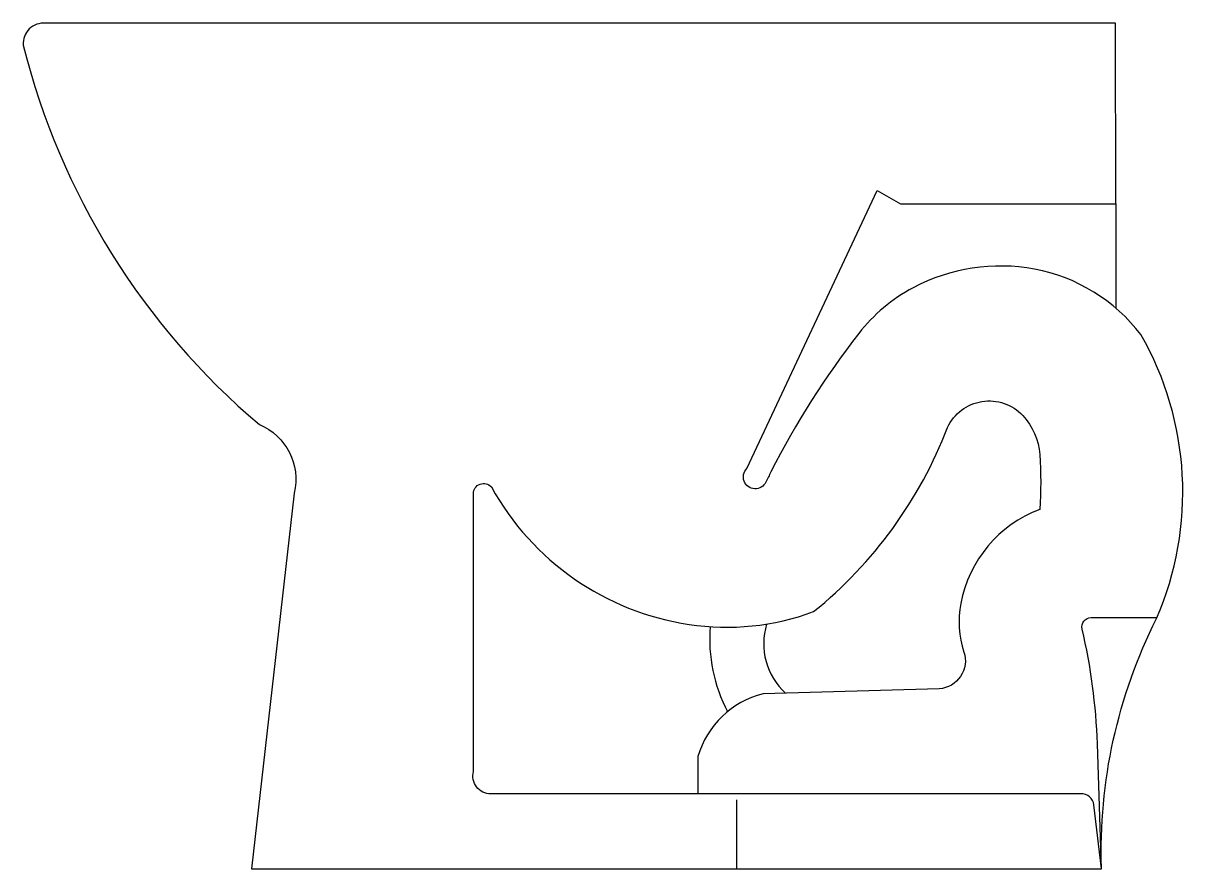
# Model space of a CAD drawing. Header units: millimetres. Extents: x 5.824 to 6.344, y -6.268 to -5.888.
import ezdxf

# ---------------------------------------------------------------- set-up
doc = ezdxf.new("R2010")
doc.units = ezdxf.units.MM
doc.header["$LTSCALE"] = 10
doc.layers.add('AUX_01', color=1, linetype='Continuous')

msp = doc.modelspace()

# ---------------------------------------------------------------- linework, layer by layer
for points in [[(6.313560875394927, -5.88808254915586), (5.833637228589481, -5.88808254915586, 0.4720431075102843), (5.823593412680178, -5.897887511591493, 0.1572345434191512), (5.929526033221919, -6.068225303863331, -0.3669975239957723), (5.945171318245198, -6.098953843064807), (5.926024971711904, -6.267647565292283), (6.307332647097911, -6.267647565292283, -0.1255067388084759), (6.332059825552516, -6.155281506623538, 0.2362468434790157), (6.325049294787263, -6.027853088130531, 0.1852526255077915), (6.277302092311617, -5.998451801148565, 0.1702881683109796), (6.2228921339833, -6.00677293326522, 0.1052273331080678), (6.198463048310854, -6.027298438983077, 0.04851904161405744), (6.15904371739564, -6.089429430920971, 0.005385377468910245), (6.156768275824762, -6.094049531034018, -1.192363589605249), (6.14826231293549, -6.08795257512759), (6.206636140926696, -5.963179532889268), (6.217101872773945, -5.969192271399239), (6.31382686587753, -5.969192271399239), (6.313560875394927, -5.88808254915586)], [(6.307330439467428, -6.267580604769263), (6.303910054269698, -6.238922786558429, 0.3918193960163118), (6.298111265779294, -6.233987390361923), (6.033365193405303, -6.233987390361923, -0.4891169121273979), (6.025544069970887, -6.223930551463427), (6.025544069970887, -6.099257689849525, -0.692614607636882), (6.033613340981264, -6.096226912947036, 0.2330546349456227), (6.122304810215899, -6.157947055349806, 0.1268742976148505), (6.178181406728078, -6.152207004275153, 0.1318780733172416), (6.238269460843274, -6.069513149304197, -0.5309284306190252), (6.271998004804363, -6.064132319157283, -0.172587976140772), (6.279650713326614, -6.081690589079503, -0.0346202850537058), (6.279650713326614, -6.106328804136896, 0.2616913496341878), (6.244221477071849, -6.148525438791883, 0.1263858002619077), (6.245638765849838, -6.170331645860122, -0.4874813835517773), (6.234577892751807, -6.186821981899233), (6.155499633489098, -6.189087618225622, 0.2680802695448865), (6.12631313936606, -6.217239912008711), (6.12631313936606, -6.233987390361923)], [(6.307332647097911, -6.267647565292283), (6.305483825180264, -6.211570208365728, 0.04916969832025719), (6.298677530411601, -6.159997907496479, -0.4738920174051233), (6.302637586044217, -6.154848924523362), (6.332246490379869, -6.154848924523362)]]:
    msp.add_lwpolyline(points, format="xyb")
msp.add_lwpolyline([(6.31382686587753, -5.969192271399239), (6.31382686587753, -6.015976475476452)])
for centre, radius, start, end in [((6.201179788277907, -6.164679202365233), 0.06961351426966818, 175.2976629107579, 207.7426735019174), ((6.185725835496454, -6.166594038156418), 0.02994630053232555, 162.8448544705561, 227.853997722599)]:
    msp.add_arc(centre, radius, start, end)
at = {"layer": 'AUX_01'}
msp.add_line((6.14354353072093, -6.236661028101288), (6.14354353072093, -6.267647565292283), dxfattribs=at)

doc.saveas('drawing.dxf')
